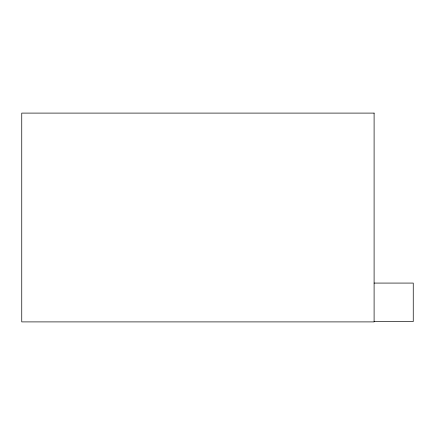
<?xml version="1.0" encoding="UTF-8"?>
<svg xmlns="http://www.w3.org/2000/svg" width="435" height="435" viewBox="0 0 435 435"><rect width="100%" height="100%" fill="white"/><g stroke="black" fill="none" stroke-linecap="round" stroke-linejoin="round"><path stroke-width="0.65" d="M374.1 283.076L413.25 283.076L413.25 321.568L374.1 321.574M374.1 113.1L21.75 113.1L21.75 321.9L374.1 321.9L374.1 113.1"/></g></svg>
